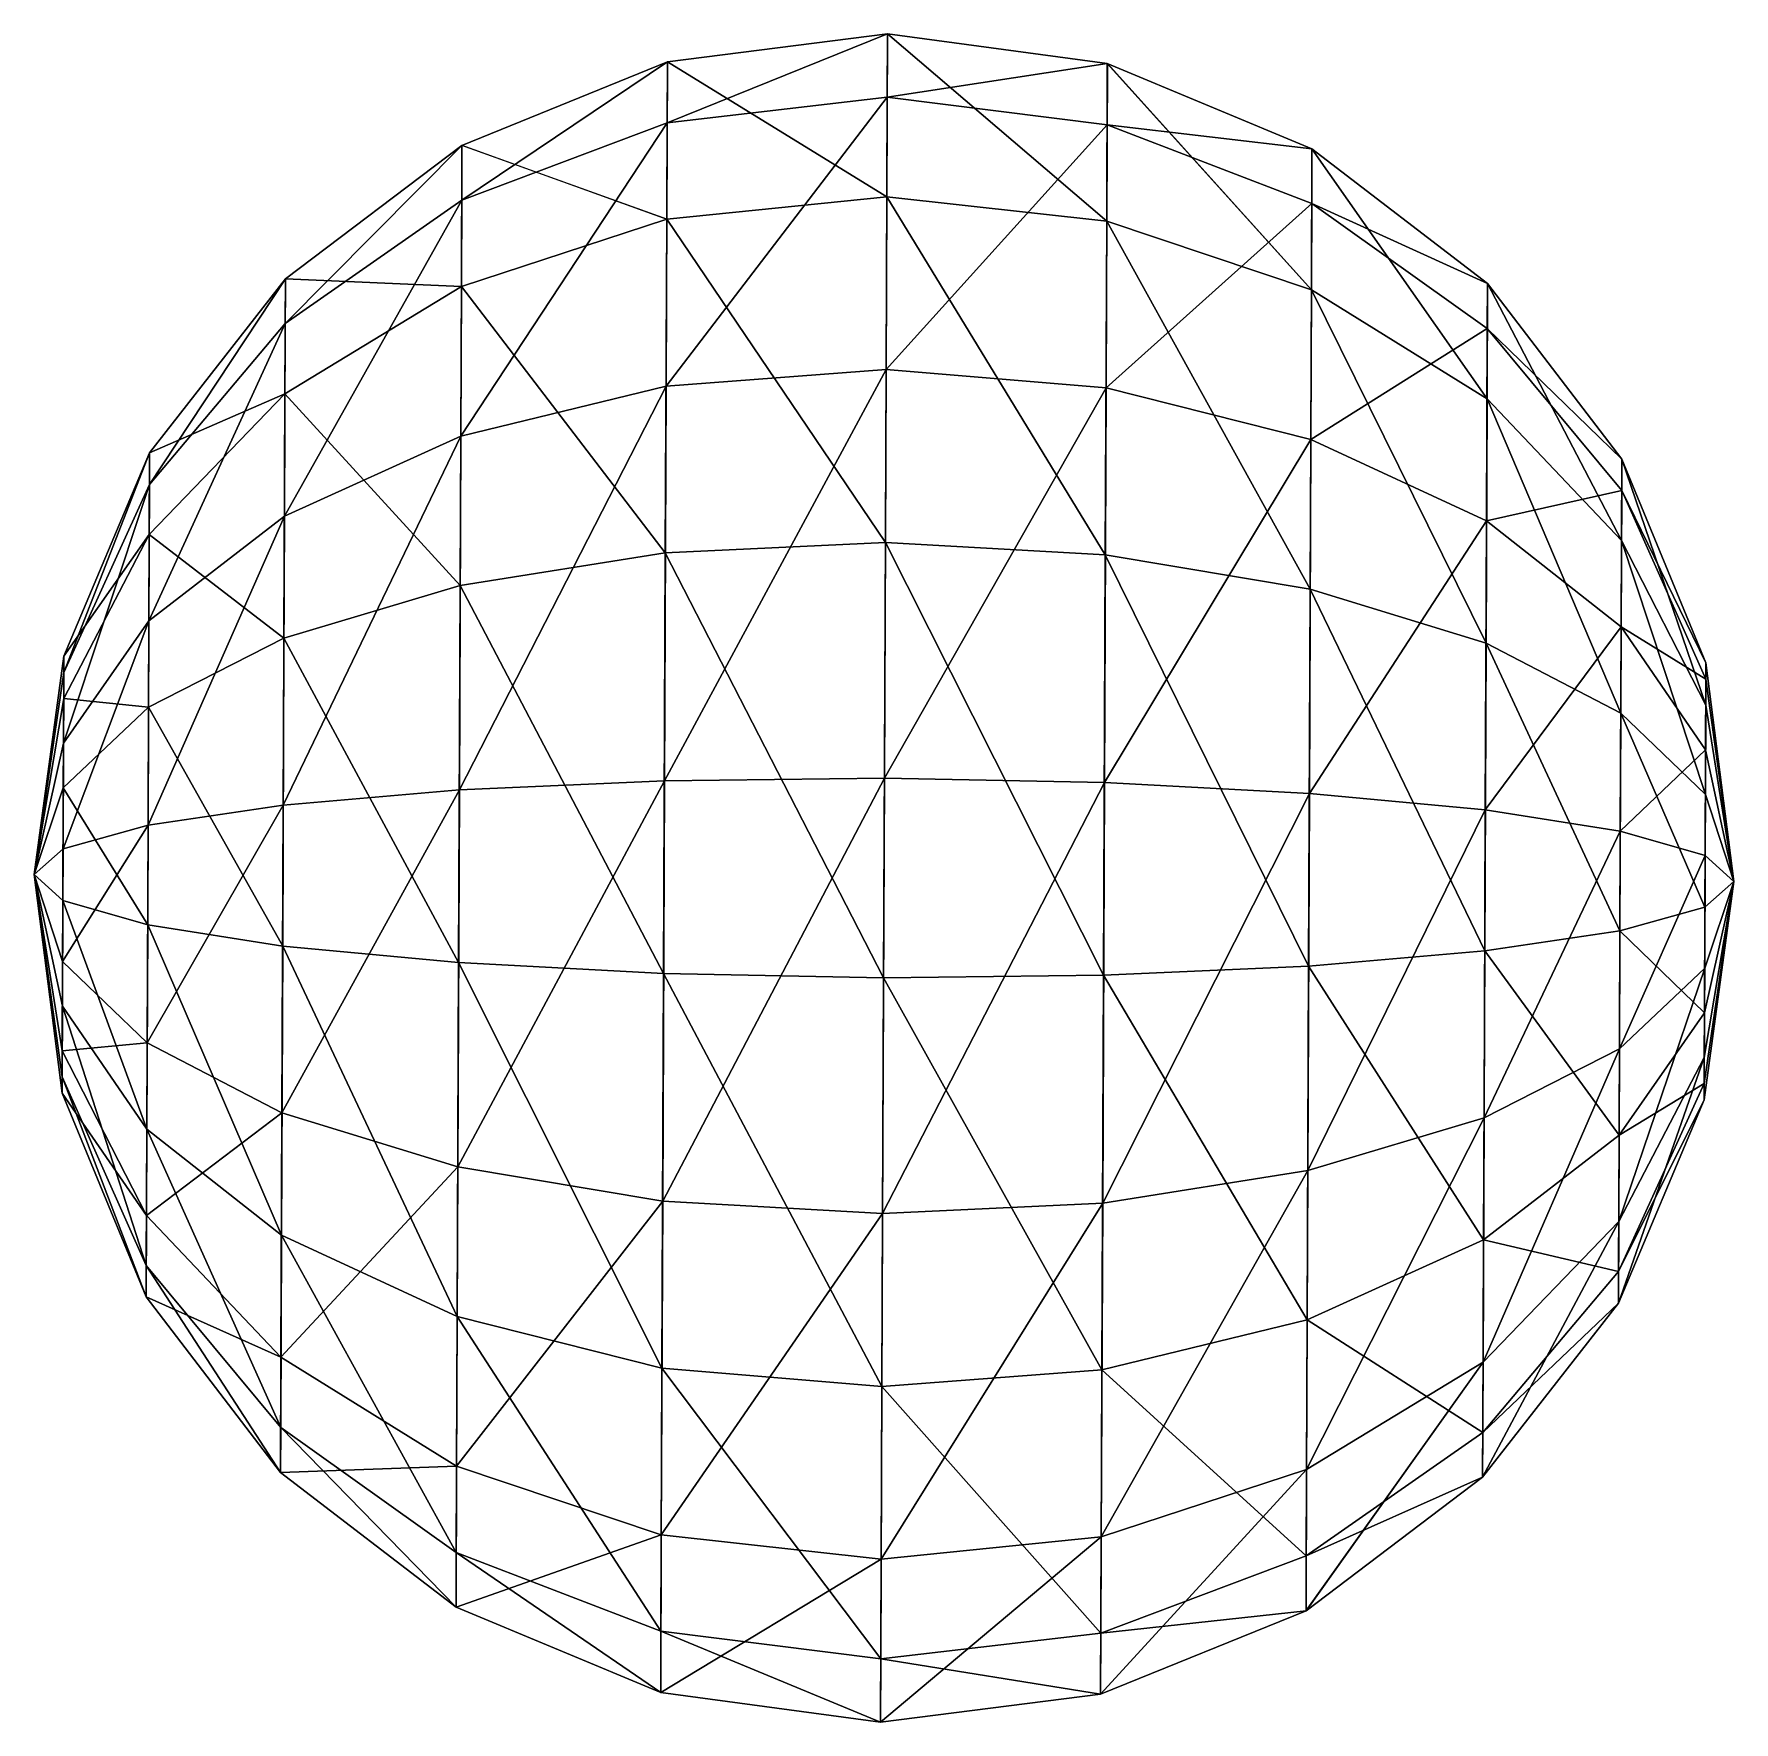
# Model space of a CAD drawing. Header units: metres. Extents: x -322 to 100, y -423 to 142.
# Drawn here: x 40 to 100, y 80.9 to 140.5 of the extents above; entities that cross this region are included whole.
import ezdxf

# ---------------------------------------------------------------- set-up
doc = ezdxf.new("R2010")
doc.units = ezdxf.units.M

msp = doc.modelspace()

# ---------------------------------------------------------------- linework, layer by layer
for points in [[(70.100494, 140.53249, -748.0766), (62.331833, 139.54909, -747.95667), (62.323017, 137.39368, -733.1123), (62.323116, 137.39378, -733.1122)], [(70.100494, 140.53249, -748.0766), (62.323017, 137.39368, -733.1123), (70.09137, 138.30104, -732.7086), (70.09147, 138.30115, -732.7085)], [(70.076965, 134.78104, -762.5014), (62.331833, 139.54909, -747.95667), (70.100494, 140.53249, -748.0766), (70.10059, 140.5326, -748.0765)], [(77.83812, 133.9301, -761.88995), (70.076965, 134.78104, -762.5014), (70.100494, 140.53249, -748.0766), (70.10059, 140.5326, -748.0765)], [(77.86085, 139.48557, -747.95667), (70.100494, 140.53249, -748.0766), (70.09137, 138.30104, -732.7086), (70.09147, 138.30115, -732.7085)], [(77.83812, 133.9301, -761.88995), (70.100494, 140.53249, -748.0766), (77.86085, 139.48557, -747.95667), (77.86095, 139.48567, -747.95654)], [(62.331833, 139.54909, -747.95667), (55.08429, 136.6024, -747.60504), (55.076385, 134.66992, -734.29596), (55.076485, 134.67003, -734.29584)], [(62.331833, 139.54909, -747.95667), (55.076385, 134.66992, -734.29596), (62.323017, 137.39368, -733.1123), (62.323116, 137.39378, -733.1122)], [(62.30911, 133.99362, -761.88995), (55.08429, 136.6024, -747.60504), (62.331833, 139.54909, -747.95667), (62.331932, 139.5492, -747.95654)], [(70.076965, 134.78104, -762.5014), (62.30911, 133.99362, -761.88995), (62.331833, 139.54909, -747.95667), (62.331932, 139.5492, -747.95654)], [(77.86085, 139.48557, -747.95667), (70.09137, 138.30104, -732.7086), (77.85203, 137.33015, -733.1123), (77.85213, 137.33026, -733.1122)], [(85.06367, 131.4988, -760.0972), (77.83812, 133.9301, -761.88995), (77.86085, 139.48557, -747.95667), (77.86095, 139.48567, -747.95654)], [(85.084045, 136.47969, -747.60504), (77.86085, 139.48557, -747.95667), (77.85203, 137.33015, -733.1123), (77.85213, 137.33026, -733.1122)], [(85.06367, 131.4988, -760.0972), (77.86085, 139.48557, -747.95667), (85.084045, 136.47969, -747.60504), (85.084145, 136.4798, -747.6049)], [(70.09137, 138.30104, -732.7086), (62.323017, 137.39368, -733.1123), (62.28502, 128.10495, -721.3345), (62.28512, 128.10506, -721.33435)], [(70.09137, 138.30104, -732.7086), (62.28502, 128.10495, -721.3345), (70.05203, 128.68463, -720.5153), (70.05213, 128.68474, -720.5152)], [(77.85203, 137.33015, -733.1123), (70.09137, 138.30104, -732.7086), (70.05203, 128.68463, -720.5153), (70.05213, 128.68474, -720.5152)], [(62.323017, 137.39368, -733.1123), (55.076385, 134.66992, -734.29596), (55.04232, 126.34186, -723.7362), (55.04242, 126.34196, -723.7361)], [(62.323017, 137.39368, -733.1123), (55.04232, 126.34186, -723.7362), (62.28502, 128.10495, -721.3345), (62.28512, 128.10506, -721.33435)], [(77.85203, 137.33015, -733.1123), (70.05203, 128.68463, -720.5153), (77.81403, 128.04141, -721.3345), (77.81413, 128.04152, -721.33435)], [(85.07614, 134.5472, -734.29596), (77.85203, 137.33015, -733.1123), (77.81403, 128.04141, -721.3345), (77.81413, 128.04152, -721.33435)], [(85.084045, 136.47969, -747.60504), (77.85203, 137.33015, -733.1123), (85.07614, 134.5472, -734.29596), (85.07624, 134.5473, -734.29584)], [(55.08429, 136.6024, -747.60504), (48.851772, 131.89323, -747.0456), (48.845314, 130.31537, -736.17883), (48.845413, 130.31548, -736.1787)], [(55.08429, 136.6024, -747.60504), (48.845314, 130.31537, -736.17883), (55.076385, 134.66992, -734.29596), (55.076485, 134.67003, -734.29584)], [(55.063915, 131.6215, -760.0972), (48.851772, 131.89323, -747.0456), (55.08429, 136.6024, -747.60504), (55.08439, 136.60251, -747.6049)], [(62.30911, 133.99362, -761.88995), (55.063915, 131.6215, -760.0972), (55.08429, 136.6024, -747.60504), (55.08439, 136.60251, -747.6049)], [(91.261185, 127.6528, -757.2455), (85.06367, 131.4988, -760.0972), (85.084045, 136.47969, -747.60504), (85.084145, 136.4798, -747.6049)], [(91.277824, 131.71968, -747.0456), (85.084045, 136.47969, -747.60504), (85.07614, 134.5472, -734.29596), (85.07624, 134.5473, -734.29584)], [(91.261185, 127.6528, -757.2455), (85.084045, 136.47969, -747.60504), (91.277824, 131.71968, -747.0456), (91.27792, 131.71979, -747.0455)], [(55.076385, 134.66992, -734.29596), (48.845314, 130.31537, -736.17883), (48.8175, 123.51553, -727.5568), (48.8176, 123.51563, -727.5567)], [(55.076385, 134.66992, -734.29596), (48.8175, 123.51553, -727.5568), (55.04232, 126.34186, -723.7362), (55.04242, 126.34196, -723.7361)], [(70.02709, 122.58781, -772.1179), (62.30911, 133.99362, -761.88995), (70.076965, 134.78104, -762.5014), (70.077065, 134.78114, -762.5013)], [(77.78994, 122.15234, -771.1788), (70.02709, 122.58781, -772.1179), (70.076965, 134.78104, -762.5014), (70.077065, 134.78114, -762.5013)], [(70.076965, 134.78104, -762.5014), (70.076965, 134.78104, -762.5014), (70.02709, 122.58781, -772.1179), (70.02719, 122.587906, -772.1178)], [(77.78994, 122.15234, -771.1788), (70.076965, 134.78104, -762.5014), (77.83812, 133.9301, -761.88995), (77.83822, 133.9302, -761.88983)], [(85.07614, 134.5472, -734.29596), (77.81403, 128.04141, -721.3345), (85.04207, 126.21914, -723.7362), (85.04217, 126.21924, -723.7361)], [(91.27137, 130.14182, -736.17883), (85.07614, 134.5472, -734.29596), (85.04207, 126.21914, -723.7362), (85.04217, 126.21924, -723.7361)], [(91.277824, 131.71968, -747.0456), (85.07614, 134.5472, -734.29596), (91.27137, 130.14182, -736.17883), (91.27147, 130.14192, -736.1787)], [(62.26093, 122.215866, -771.1788), (55.063915, 131.6215, -760.0972), (62.30911, 133.99362, -761.88995), (62.309208, 133.99373, -761.88983)], [(70.02709, 122.58781, -772.1179), (62.26093, 122.215866, -771.1788), (62.30911, 133.99362, -761.88995), (62.309208, 133.99373, -761.88983)], [(62.30911, 133.99362, -761.88995), (62.30911, 133.99362, -761.88995), (62.26093, 122.215866, -771.1788), (62.26103, 122.215965, -771.17865)], [(85.02047, 120.93914, -768.42535), (77.78994, 122.15234, -771.1788), (77.83812, 133.9301, -761.88995), (77.83822, 133.9302, -761.88983)], [(77.83812, 133.9301, -761.88995), (77.83812, 133.9301, -761.88995), (77.78994, 122.15234, -771.1788), (77.79004, 122.15244, -771.17865)], [(85.02047, 120.93914, -768.42535), (77.83812, 133.9301, -761.88995), (85.06367, 131.4988, -760.0972), (85.06377, 131.4989, -760.0971)], [(48.851772, 131.89323, -747.0456), (44.059013, 125.7425, -746.3166), (44.05445, 124.62678, -738.6326), (44.05455, 124.62688, -738.6325)], [(48.851772, 131.89323, -747.0456), (44.05445, 124.62678, -738.6326), (48.845314, 130.31537, -736.17883), (48.845413, 130.31548, -736.1787)], [(48.835136, 127.82635, -757.2455), (44.059013, 125.7425, -746.3166), (48.851772, 131.89323, -747.0456), (48.85187, 131.89334, -747.0455)], [(55.063915, 131.6215, -760.0972), (48.835136, 127.82635, -757.2455), (48.851772, 131.89323, -747.0456), (48.85187, 131.89334, -747.0455)], [(55.02072, 121.06186, -768.42535), (48.835136, 127.82635, -757.2455), (55.063915, 131.6215, -760.0972), (55.064014, 131.62161, -760.0971)], [(62.26093, 122.215866, -771.1788), (55.02072, 121.06186, -768.42535), (55.063915, 131.6215, -760.0972), (55.064014, 131.62161, -760.0971)], [(55.063915, 131.6215, -760.0972), (55.063915, 131.6215, -760.0972), (55.02072, 121.06186, -768.42535), (55.02082, 121.06196, -768.42523)], [(91.22592, 119.03088, -764.04535), (85.02047, 120.93914, -768.42535), (85.06367, 131.4988, -760.0972), (85.06377, 131.4989, -760.0971)], [(85.06367, 131.4988, -760.0972), (85.06367, 131.4988, -760.0972), (85.02047, 120.93914, -768.42535), (85.02057, 120.93924, -768.42523)], [(91.22592, 119.03088, -764.04535), (85.06367, 131.4988, -760.0972), (91.261185, 127.6528, -757.2455), (91.261284, 127.6529, -757.24536)], [(96.00834, 122.65423, -753.529), (91.261185, 127.6528, -757.2455), (91.277824, 131.71968, -747.0456), (91.27792, 131.71979, -747.0455)], [(96.0201, 125.529945, -746.3166), (91.277824, 131.71968, -747.0456), (91.27137, 130.14182, -736.17883), (91.27147, 130.14192, -736.1787)], [(96.00834, 122.65423, -753.529), (91.277824, 131.71968, -747.0456), (96.0201, 125.529945, -746.3166), (96.0202, 125.530045, -746.31647)], [(48.845314, 130.31537, -736.17883), (44.05445, 124.62678, -738.6326), (44.034782, 119.81857, -732.53595), (44.03488, 119.81867, -732.5358)], [(48.845314, 130.31537, -736.17883), (44.034782, 119.81857, -732.53595), (48.8175, 123.51553, -727.5568), (48.8176, 123.51563, -727.5567)], [(91.27137, 130.14182, -736.17883), (85.04207, 126.21914, -723.7362), (91.24355, 123.34198, -727.5568), (91.24365, 123.34208, -727.5567)], [(96.01554, 124.41423, -738.6326), (91.27137, 130.14182, -736.17883), (91.24355, 123.34198, -727.5568), (91.24365, 123.34208, -727.5567)], [(96.0201, 125.529945, -746.3166), (91.27137, 130.14182, -736.17883), (96.01554, 124.41423, -738.6326), (96.01564, 124.41433, -738.6325)], [(70.05203, 128.68463, -720.5153), (62.28502, 128.10495, -721.3345), (62.228024, 114.171776, -715.779), (62.228123, 114.171875, -715.7789)], [(70.05203, 128.68463, -720.5153), (62.228024, 114.171776, -715.779), (69.99302, 114.25996, -714.7638), (69.99312, 114.260056, -714.7637)], [(77.81403, 128.04141, -721.3345), (70.05203, 128.68463, -720.5153), (69.99302, 114.25996, -714.7638), (69.99312, 114.260056, -714.7637)], [(48.799866, 119.20443, -764.04535), (44.04725, 122.866776, -753.529), (48.835136, 127.82635, -757.2455), (48.835236, 127.82645, -757.24536)], [(48.835136, 127.82635, -757.2455), (44.04725, 122.866776, -753.529), (44.059013, 125.7425, -746.3166), (44.059113, 125.7426, -746.31647)], [(55.02072, 121.06186, -768.42535), (48.799866, 119.20443, -764.04535), (48.835136, 127.82635, -757.2455), (48.835236, 127.82645, -757.24536)], [(48.835136, 127.82635, -757.2455), (48.835136, 127.82635, -757.2455), (48.799866, 119.20443, -764.04535), (48.799965, 119.20453, -764.0452)], [(62.28502, 128.10495, -721.3345), (55.04232, 126.34186, -723.7362), (54.99122, 113.849724, -718.75525), (54.991318, 113.84982, -718.7551)], [(62.28502, 128.10495, -721.3345), (54.99122, 113.849724, -718.75525), (62.228024, 114.171776, -715.779), (62.228123, 114.171875, -715.7789)], [(77.81403, 128.04141, -721.3345), (69.99302, 114.25996, -714.7638), (77.757034, 114.10825, -715.779), (77.75713, 114.10835, -715.7789)], [(85.04207, 126.21914, -723.7362), (77.81403, 128.04141, -721.3345), (77.757034, 114.10825, -715.779), (77.75713, 114.10835, -715.7789)], [(95.9834, 116.55761, -758.3372), (91.22592, 119.03088, -764.04535), (91.261185, 127.6528, -757.2455), (91.261284, 127.6529, -757.24536)], [(91.261185, 127.6528, -757.2455), (91.261185, 127.6528, -757.2455), (91.22592, 119.03088, -764.04535), (91.22602, 119.03098, -764.0452)], [(95.9834, 116.55761, -758.3372), (91.261185, 127.6528, -757.2455), (96.00834, 122.65423, -753.529), (96.00844, 122.65433, -753.5289)], [(55.04232, 126.34186, -723.7362), (48.8175, 123.51553, -727.5568), (48.77578, 113.31575, -723.4899), (48.77588, 113.31585, -723.4898)], [(55.04232, 126.34186, -723.7362), (48.77578, 113.31575, -723.4899), (54.99122, 113.849724, -718.75525), (54.991318, 113.84982, -718.7551)], [(85.04207, 126.21914, -723.7362), (77.757034, 114.10825, -715.779), (84.99097, 113.727005, -718.75525), (84.991066, 113.727104, -718.7551)], [(91.24355, 123.34198, -727.5568), (85.04207, 126.21914, -723.7362), (84.99097, 113.727005, -718.75525), (84.991066, 113.727104, -718.7551)], [(44.059013, 125.7425, -746.3166), (41.03263, 118.56937, -745.46765), (41.03027, 117.99183, -741.4901), (41.03037, 117.99193, -741.49)], [(44.059013, 125.7425, -746.3166), (41.03027, 117.99183, -741.4901), (44.05445, 124.62678, -738.6326), (44.05455, 124.62688, -738.6325)], [(44.04725, 122.866776, -753.529), (41.03263, 118.56937, -745.46765), (44.059013, 125.7425, -746.3166), (44.059113, 125.7426, -746.31647)], [(98.981606, 116.84372, -749.20105), (96.00834, 122.65423, -753.529), (96.0201, 125.529945, -746.3166), (96.0202, 125.530045, -746.31647)], [(98.98769, 118.3323, -745.46765), (96.0201, 125.529945, -746.3166), (96.01554, 124.41423, -738.6326), (96.01564, 124.41433, -738.6325)], [(98.981606, 116.84372, -749.20105), (96.0201, 125.529945, -746.3166), (98.98769, 118.3323, -745.46765), (98.98779, 118.3324, -745.4675)], [(44.05445, 124.62678, -738.6326), (41.03027, 117.99183, -741.4901), (41.02009, 115.50292, -738.3342), (41.020187, 115.50302, -738.3341)], [(44.05445, 124.62678, -738.6326), (41.02009, 115.50292, -738.3342), (44.034782, 119.81857, -732.53595), (44.03488, 119.81867, -732.5358)], [(96.01554, 124.41423, -738.6326), (91.24355, 123.34198, -727.5568), (95.99587, 119.60602, -732.53595), (95.99597, 119.60612, -732.5358)], [(98.98534, 117.75476, -741.4901), (96.01554, 124.41423, -738.6326), (95.99587, 119.60602, -732.53595), (95.99597, 119.60612, -732.5358)], [(98.98769, 118.3323, -745.46765), (96.01554, 124.41423, -738.6326), (98.98534, 117.75476, -741.4901), (98.985435, 117.75486, -741.49)], [(48.8175, 123.51553, -727.5568), (44.034782, 119.81857, -732.53595), (44.00528, 112.60624, -729.6602), (44.00538, 112.60634, -729.6601)], [(48.8175, 123.51553, -727.5568), (44.00528, 112.60624, -729.6602), (48.77578, 113.31575, -723.4899), (48.77588, 113.31585, -723.4898)], [(91.24355, 123.34198, -727.5568), (84.99097, 113.727005, -718.75525), (91.20183, 113.1422, -723.4899), (91.20193, 113.142296, -723.4898)], [(95.99587, 119.60602, -732.53595), (91.24355, 123.34198, -727.5568), (91.20183, 113.1422, -723.4899), (91.20193, 113.142296, -723.4898)], [(44.02231, 116.770164, -758.3372), (41.026543, 117.08079, -749.20105), (44.04725, 122.866776, -753.529), (44.047348, 122.866875, -753.5289)], [(44.04725, 122.866776, -753.529), (41.026543, 117.08079, -749.20105), (41.03263, 118.56937, -745.46765), (41.03273, 118.569466, -745.4675)], [(48.799866, 119.20443, -764.04535), (44.02231, 116.770164, -758.3372), (44.04725, 122.866776, -753.529), (44.047348, 122.866875, -753.5289)], [(44.04725, 122.866776, -753.529), (44.04725, 122.866776, -753.529), (44.02231, 116.770164, -758.3372), (44.022408, 116.77026, -758.3371)], [(69.964226, 107.219955, -774.34937), (62.26093, 122.215866, -771.1788), (70.02709, 122.58781, -772.1179), (70.02719, 122.587906, -772.1178)], [(77.72922, 107.308136, -773.33417), (69.964226, 107.219955, -774.34937), (70.02709, 122.58781, -772.1179), (70.02719, 122.587906, -772.1178)], [(77.72922, 107.308136, -773.33417), (70.02709, 122.58781, -772.1179), (77.78994, 122.15234, -771.1788), (77.79004, 122.15244, -771.17865)], [(98.9687, 113.687874, -751.69), (95.9834, 116.55761, -758.3372), (96.00834, 122.65423, -753.529), (96.00844, 122.65433, -753.5289)], [(96.00834, 122.65423, -753.529), (96.00834, 122.65423, -753.529), (95.9834, 116.55761, -758.3372), (95.9835, 116.55771, -758.3371)], [(98.9687, 113.687874, -751.69), (96.00834, 122.65423, -753.529), (98.981606, 116.84372, -749.20105), (98.981705, 116.84382, -749.2009)], [(62.200207, 107.37166, -773.33417), (55.02072, 121.06186, -768.42535), (62.26093, 122.215866, -771.1788), (62.26103, 122.215965, -771.17865)], [(69.964226, 107.219955, -774.34937), (62.200207, 107.37166, -773.33417), (62.26093, 122.215866, -771.1788), (62.26103, 122.215965, -771.17865)], [(84.966034, 107.63019, -770.35785), (77.72922, 107.308136, -773.33417), (77.78994, 122.15234, -771.1788), (77.79004, 122.15244, -771.17865)], [(84.966034, 107.63019, -770.35785), (77.78994, 122.15234, -771.1788), (85.02047, 120.93914, -768.42535), (85.02057, 120.93924, -768.42523)], [(54.966278, 107.75291, -770.3579), (48.799866, 119.20443, -764.04535), (55.02072, 121.06186, -768.42535), (55.02082, 121.06196, -768.42523)], [(62.200207, 107.37166, -773.33417), (54.966278, 107.75291, -770.3579), (55.02072, 121.06186, -768.42535), (55.02082, 121.06196, -768.42523)], [(91.181465, 108.16417, -765.6232), (84.966034, 107.63019, -770.35785), (85.02047, 120.93914, -768.42535), (85.02057, 120.93924, -768.42523)], [(91.181465, 108.16417, -765.6232), (85.02047, 120.93914, -768.42535), (91.22592, 119.03088, -764.04535), (91.22602, 119.03098, -764.0452)], [(44.034782, 119.81857, -732.53595), (41.02009, 115.50292, -738.3342), (41.004818, 111.76954, -736.84564), (41.004917, 111.76964, -736.8455)], [(44.034782, 119.81857, -732.53595), (41.004818, 111.76954, -736.84564), (44.00528, 112.60624, -729.6602), (44.00538, 112.60634, -729.6601)], [(95.99587, 119.60602, -732.53595), (91.20183, 113.1422, -723.4899), (95.96637, 112.393684, -729.6602), (95.96647, 112.39378, -729.6601)], [(98.97515, 115.26585, -738.3342), (95.99587, 119.60602, -732.53595), (95.96637, 112.393684, -729.6602), (95.96647, 112.39378, -729.6601)], [(98.98534, 117.75476, -741.4901), (95.99587, 119.60602, -732.53595), (98.97515, 115.26585, -738.3342), (98.97525, 115.265945, -738.3341)], [(48.755417, 108.337715, -765.6232), (44.02231, 116.770164, -758.3372), (48.799866, 119.20443, -764.04535), (48.799965, 119.20453, -764.0452)], [(54.966278, 107.75291, -770.3579), (48.755417, 108.337715, -765.6232), (48.799866, 119.20443, -764.04535), (48.799965, 119.20453, -764.0452)], [(95.951965, 108.87368, -759.45294), (91.181465, 108.16417, -765.6232), (91.22592, 119.03088, -764.04535), (91.22602, 119.03098, -764.0452)], [(95.951965, 108.87368, -759.45294), (91.22592, 119.03088, -764.04535), (95.9834, 116.55761, -758.3372), (95.9835, 116.55771, -758.3371)], [(41.026543, 117.08079, -749.20105), (39.978874, 110.86268, -744.5566), (41.03263, 118.56937, -745.46765), (41.03273, 118.569466, -745.4675)], [(41.03263, 118.56937, -745.46765), (39.978874, 110.86268, -744.5566), (41.03027, 117.99183, -741.4901), (41.03037, 117.99193, -741.49)], [(99.97837, 110.61724, -744.5566), (98.981606, 116.84372, -749.20105), (98.98769, 118.3323, -745.46765), (98.98779, 118.3324, -745.4675)], [(99.97837, 110.61724, -744.5566), (98.98769, 118.3323, -745.46765), (98.98534, 117.75476, -741.4901), (98.985435, 117.75486, -741.49)], [(41.03027, 117.99183, -741.4901), (39.978874, 110.86268, -744.5566), (41.02009, 115.50292, -738.3342), (41.020187, 115.50302, -738.3341)], [(99.97837, 110.61724, -744.5566), (98.98534, 117.75476, -741.4901), (98.97515, 115.26585, -738.3342), (98.97525, 115.265945, -738.3341)], [(41.013634, 113.92494, -751.69), (39.978874, 110.86268, -744.5566), (41.026543, 117.08079, -749.20105), (41.02664, 117.08089, -749.2009)], [(44.02231, 116.770164, -758.3372), (41.013634, 113.92494, -751.69), (41.026543, 117.08079, -749.20105), (41.02664, 117.08089, -749.2009)], [(43.990875, 109.086235, -759.45294), (41.013634, 113.92494, -751.69), (44.02231, 116.770164, -758.3372), (44.022408, 116.77026, -758.3371)], [(48.755417, 108.337715, -765.6232), (43.990875, 109.086235, -759.45294), (44.02231, 116.770164, -758.3372), (44.022408, 116.77026, -758.3371)], [(98.95242, 109.71038, -752.2675), (95.951965, 108.87368, -759.45294), (95.9834, 116.55761, -758.3372), (95.9835, 116.55771, -758.3371)], [(98.95242, 109.71038, -752.2675), (95.9834, 116.55761, -758.3372), (98.9687, 113.687874, -751.69), (98.968796, 113.68797, -751.6899)], [(99.97837, 110.61724, -744.5566), (98.9687, 113.687874, -751.69), (98.981606, 116.84372, -749.20105), (98.981705, 116.84382, -749.2009)], [(98.981606, 116.84372, -749.20105), (98.981606, 116.84372, -749.20105), (98.9687, 113.687874, -751.69), (98.968796, 113.68797, -751.6899)], [(41.02009, 115.50292, -738.3342), (39.978874, 110.86268, -744.5566), (41.004818, 111.76954, -736.84564), (41.004917, 111.76964, -736.8455)], [(98.97515, 115.26585, -738.3342), (95.96637, 112.393684, -729.6602), (98.959885, 111.53246, -736.84564), (98.959984, 111.53256, -736.8455)], [(99.97837, 110.61724, -744.5566), (98.97515, 115.26585, -738.3342), (98.959885, 111.53246, -736.84564), (98.959984, 111.53256, -736.8455)], [(62.228024, 114.171776, -715.779), (54.99122, 113.849724, -718.75525), (54.936775, 100.54078, -720.6878), (54.936874, 100.54088, -720.6877)], [(62.228024, 114.171776, -715.779), (54.936775, 100.54078, -720.6878), (62.1673, 99.327576, -717.9344), (62.1674, 99.327675, -717.93427)], [(69.99302, 114.25996, -714.7638), (62.228024, 114.171776, -715.779), (62.1673, 99.327576, -717.9344), (62.1674, 99.327675, -717.93427)], [(69.99302, 114.25996, -714.7638), (62.1673, 99.327576, -717.9344), (69.93016, 98.892105, -716.99524), (69.93026, 98.892204, -716.9951)], [(77.757034, 114.10825, -715.779), (69.99302, 114.25996, -714.7638), (69.93016, 98.892105, -716.99524), (69.93026, 98.892204, -716.9951)], [(77.757034, 114.10825, -715.779), (69.93016, 98.892105, -716.99524), (77.69631, 99.26405, -717.9344), (77.69641, 99.26415, -717.93427)], [(84.99097, 113.727005, -718.75525), (77.757034, 114.10825, -715.779), (77.69631, 99.26405, -717.9344), (77.69641, 99.26415, -717.93427)], [(40.997364, 109.94746, -752.2675), (39.978874, 110.86268, -744.5566), (41.013634, 113.92494, -751.69), (41.013733, 113.92504, -751.6899)], [(43.990875, 109.086235, -759.45294), (40.997364, 109.94746, -752.2675), (41.013634, 113.92494, -751.69), (41.013733, 113.92504, -751.6899)], [(54.99122, 113.849724, -718.75525), (48.77578, 113.31575, -723.4899), (48.731327, 102.449036, -725.0678), (48.731426, 102.449135, -725.0677)], [(54.99122, 113.849724, -718.75525), (48.731327, 102.449036, -725.0678), (54.936775, 100.54078, -720.6878), (54.936874, 100.54088, -720.6877)], [(84.99097, 113.727005, -718.75525), (77.69631, 99.26405, -717.9344), (84.93652, 100.41806, -720.6878), (84.93662, 100.41816, -720.6877)], [(91.20183, 113.1422, -723.4899), (84.99097, 113.727005, -718.75525), (84.93652, 100.41806, -720.6878), (84.93662, 100.41816, -720.6877)], [(99.97837, 110.61724, -744.5566), (98.95242, 109.71038, -752.2675), (98.9687, 113.687874, -751.69), (98.968796, 113.68797, -751.6899)], [(48.77578, 113.31575, -723.4899), (44.00528, 112.60624, -729.6602), (43.973846, 104.92231, -730.77594), (43.973946, 104.92241, -730.7758)], [(48.77578, 113.31575, -723.4899), (43.973846, 104.92231, -730.77594), (48.731327, 102.449036, -725.0678), (48.731426, 102.449135, -725.0677)], [(91.20183, 113.1422, -723.4899), (84.93652, 100.41806, -720.6878), (91.15738, 102.27549, -725.0678), (91.15748, 102.27559, -725.0677)], [(95.96637, 112.393684, -729.6602), (91.20183, 113.1422, -723.4899), (91.15738, 102.27549, -725.0678), (91.15748, 102.27559, -725.0677)], [(44.00528, 112.60624, -729.6602), (41.004818, 111.76954, -736.84564), (40.98855, 107.792046, -737.42316), (40.988647, 107.792145, -737.42303)], [(44.00528, 112.60624, -729.6602), (40.98855, 107.792046, -737.42316), (43.973846, 104.92231, -730.77594), (43.973946, 104.92241, -730.7758)], [(95.96637, 112.393684, -729.6602), (91.15738, 102.27549, -725.0678), (95.93494, 104.709755, -730.77594), (95.935036, 104.709854, -730.7758)], [(98.959885, 111.53246, -736.84564), (95.96637, 112.393684, -729.6602), (95.93494, 104.709755, -730.77594), (95.935036, 104.709854, -730.7758)], [(41.004818, 111.76954, -736.84564), (39.978874, 110.86268, -744.5566), (40.98855, 107.792046, -737.42316), (40.988647, 107.792145, -737.42303)], [(98.959885, 111.53246, -736.84564), (95.93494, 104.709755, -730.77594), (98.94361, 107.55497, -737.42316), (98.94371, 107.55507, -737.42303)], [(99.97837, 110.61724, -744.5566), (98.959885, 111.53246, -736.84564), (98.94361, 107.55497, -737.42316), (98.94371, 107.55507, -737.42303)], [(40.98855, 107.792046, -737.42316), (39.978874, 110.86268, -744.5566), (40.97564, 104.63621, -739.9121), (40.97574, 104.63631, -739.912)], [(40.97564, 104.63621, -739.9121), (39.978874, 110.86268, -744.5566), (40.96955, 103.14762, -743.6455), (40.96965, 103.14772, -743.6454)], [(40.96955, 103.14762, -743.6455), (39.978874, 110.86268, -744.5566), (40.971912, 103.72517, -747.62305), (40.97201, 103.725266, -747.6229)], [(40.971912, 103.72517, -747.62305), (39.978874, 110.86268, -744.5566), (40.982094, 106.21407, -750.77893), (40.982193, 106.21417, -750.7788)], [(40.982094, 106.21407, -750.77893), (39.978874, 110.86268, -744.5566), (40.997364, 109.94746, -752.2675), (40.997463, 109.947556, -752.2674)], [(99.97837, 110.61724, -744.5566), (98.9307, 104.39913, -739.9121), (98.924614, 102.910545, -743.6455), (98.92471, 102.910645, -743.6454)], [(99.97837, 110.61724, -744.5566), (98.924614, 102.910545, -743.6455), (98.92697, 103.48809, -747.62305), (98.92707, 103.48819, -747.6229)], [(99.97837, 110.61724, -744.5566), (98.92697, 103.48809, -747.62305), (98.93716, 105.977, -750.77893), (98.937256, 105.9771, -750.7788)], [(99.97837, 110.61724, -744.5566), (98.94361, 107.55497, -737.42316), (98.9307, 104.39913, -739.9121), (98.9308, 104.39923, -739.912)], [(99.97837, 110.61724, -744.5566), (98.93716, 105.977, -750.77893), (98.95242, 109.71038, -752.2675), (98.95252, 109.71048, -752.2674)], [(43.961372, 101.8739, -756.5772), (40.982094, 106.21407, -750.77893), (40.997364, 109.94746, -752.2675), (40.997463, 109.947556, -752.2674)], [(43.961372, 101.8739, -756.5772), (40.997364, 109.94746, -752.2675), (43.990875, 109.086235, -759.45294), (43.990974, 109.086334, -759.4528)], [(98.93716, 105.977, -750.77893), (95.951965, 108.87368, -759.45294), (98.95242, 109.71038, -752.2675), (98.95252, 109.71048, -752.2674)], [(48.71369, 98.13794, -761.55634), (43.961372, 101.8739, -756.5772), (43.990875, 109.086235, -759.45294), (43.990974, 109.086334, -759.4528)], [(48.71369, 98.13794, -761.55634), (43.990875, 109.086235, -759.45294), (48.755417, 108.337715, -765.6232), (48.755516, 108.337814, -765.6231)], [(95.92246, 101.66135, -756.5772), (91.181465, 108.16417, -765.6232), (95.951965, 108.87368, -759.45294), (95.952065, 108.87378, -759.4528)], [(98.93716, 105.977, -750.77893), (95.92246, 101.66135, -756.5772), (95.951965, 108.87368, -759.45294), (95.952065, 108.87378, -759.4528)], [(54.915176, 95.26077, -765.37695), (48.71369, 98.13794, -761.55634), (48.755417, 108.337715, -765.6232), (48.755516, 108.337814, -765.6231)], [(54.915176, 95.26077, -765.37695), (48.755417, 108.337715, -765.6232), (54.966278, 107.75291, -770.3579), (54.966377, 107.753006, -770.3578)], [(91.13974, 97.964386, -761.55634), (84.966034, 107.63019, -770.35785), (91.181465, 108.16417, -765.6232), (91.181564, 108.16427, -765.6231)], [(95.92246, 101.66135, -756.5772), (91.13974, 97.964386, -761.55634), (91.181465, 108.16417, -765.6232), (91.181564, 108.16427, -765.6231)], [(43.973846, 104.92231, -730.77594), (40.98855, 107.792046, -737.42316), (40.97564, 104.63621, -739.9121), (40.97574, 104.63631, -739.912)], [(62.14321, 93.4385, -767.7787), (54.915176, 95.26077, -765.37695), (54.966278, 107.75291, -770.3579), (54.966377, 107.753006, -770.3578)], [(62.14321, 93.4385, -767.7787), (54.966278, 107.75291, -770.3579), (62.200207, 107.37166, -773.33417), (62.200306, 107.37176, -773.33405)], [(84.91493, 95.13806, -765.37695), (77.72922, 107.308136, -773.33417), (84.966034, 107.63019, -770.35785), (84.96613, 107.63029, -770.3577)], [(91.13974, 97.964386, -761.55634), (84.91493, 95.13806, -765.37695), (84.966034, 107.63019, -770.35785), (84.96613, 107.63029, -770.3577)], [(98.94361, 107.55497, -737.42316), (95.93494, 104.709755, -730.77594), (95.909996, 98.61314, -735.58417), (95.910095, 98.613235, -735.58405)], [(98.94361, 107.55497, -737.42316), (95.909996, 98.61314, -735.58417), (98.9307, 104.39913, -739.9121), (98.9308, 104.39923, -739.912)], [(69.90522, 92.79529, -768.59784), (62.14321, 93.4385, -767.7787), (62.200207, 107.37166, -773.33417), (62.200306, 107.37176, -773.33405)], [(69.90522, 92.79529, -768.59784), (62.200207, 107.37166, -773.33417), (69.964226, 107.219955, -774.34937), (69.964325, 107.220055, -774.34924)], [(77.672226, 93.37498, -767.7787), (69.90522, 92.79529, -768.59784), (69.964226, 107.219955, -774.34937), (69.964325, 107.220055, -774.34924)], [(77.672226, 93.37498, -767.7787), (69.964226, 107.219955, -774.34937), (77.72922, 107.308136, -773.33417), (77.72932, 107.308235, -773.33405)], [(84.91493, 95.13806, -765.37695), (77.672226, 93.37498, -767.7787), (77.72922, 107.308136, -773.33417), (77.72932, 107.308235, -773.33405)], [(43.941704, 97.0657, -750.4805), (40.971912, 103.72517, -747.62305), (40.982094, 106.21407, -750.77893), (40.982193, 106.21417, -750.7788)], [(43.941704, 97.0657, -750.4805), (40.982094, 106.21407, -750.77893), (43.961372, 101.8739, -756.5772), (43.96147, 101.874, -756.5771)], [(98.92697, 103.48809, -747.62305), (95.92246, 101.66135, -756.5772), (98.93716, 105.977, -750.77893), (98.937256, 105.9771, -750.7788)], [(43.948906, 98.82569, -735.58417), (40.97564, 104.63621, -739.9121), (40.96955, 103.14762, -743.6455), (40.96965, 103.14772, -743.6454)], [(43.973846, 104.92231, -730.77594), (40.97564, 104.63621, -739.9121), (43.948906, 98.82569, -735.58417), (43.949005, 98.82579, -735.58405)], [(48.731327, 102.449036, -725.0678), (43.973846, 104.92231, -730.77594), (43.948906, 98.82569, -735.58417), (43.949005, 98.82579, -735.58405)], [(95.93494, 104.709755, -730.77594), (91.15738, 102.27549, -725.0678), (91.12211, 93.653564, -731.8677), (91.12221, 93.65366, -731.86755)], [(95.93494, 104.709755, -730.77594), (91.12211, 93.653564, -731.8677), (95.909996, 98.61314, -735.58417), (95.910095, 98.613235, -735.58405)], [(98.9307, 104.39913, -739.9121), (95.909996, 98.61314, -735.58417), (95.89823, 95.73742, -742.7966), (95.89833, 95.73752, -742.79645)], [(98.9307, 104.39913, -739.9121), (95.89823, 95.73742, -742.7966), (98.924614, 102.910545, -743.6455), (98.92471, 102.910645, -743.6454)], [(43.93714, 95.949974, -742.7966), (40.96955, 103.14762, -743.6455), (40.971912, 103.72517, -747.62305), (40.97201, 103.725266, -747.6229)], [(43.93714, 95.949974, -742.7966), (40.971912, 103.72517, -747.62305), (43.941704, 97.0657, -750.4805), (43.941803, 97.065796, -750.4804)], [(98.924614, 102.910545, -743.6455), (95.902794, 96.85314, -750.4805), (98.92697, 103.48809, -747.62305), (98.92707, 103.48819, -747.6229)], [(98.92697, 103.48809, -747.62305), (95.902794, 96.85314, -750.4805), (95.92246, 101.66135, -756.5772), (95.92256, 101.661446, -756.5771)], [(43.948906, 98.82569, -735.58417), (40.96955, 103.14762, -743.6455), (43.93714, 95.949974, -742.7966), (43.93724, 95.95007, -742.79645)], [(98.924614, 102.910545, -743.6455), (95.89823, 95.73742, -742.7966), (95.902794, 96.85314, -750.4805), (95.90289, 96.85324, -750.4804)], [(48.731327, 102.449036, -725.0678), (43.948906, 98.82569, -735.58417), (48.696056, 93.82712, -731.8677), (48.696156, 93.82722, -731.86755)], [(54.936775, 100.54078, -720.6878), (48.731327, 102.449036, -725.0678), (48.696056, 93.82712, -731.8677), (48.696156, 93.82722, -731.86755)], [(91.15738, 102.27549, -725.0678), (84.93652, 100.41806, -720.6878), (84.89333, 89.858406, -729.0159), (84.89343, 89.858505, -729.0158)], [(91.15738, 102.27549, -725.0678), (84.89333, 89.858406, -729.0159), (91.12211, 93.653564, -731.8677), (91.12221, 93.65366, -731.86755)], [(48.685875, 91.338104, -752.9343), (43.941704, 97.0657, -750.4805), (43.961372, 101.8739, -756.5772), (43.96147, 101.874, -756.5771)], [(48.685875, 91.338104, -752.9343), (43.961372, 101.8739, -756.5772), (48.71369, 98.13794, -761.55634), (48.71379, 98.13804, -761.5562)], [(95.902794, 96.85314, -750.4805), (91.13974, 97.964386, -761.55634), (95.92246, 101.66135, -756.5772), (95.92256, 101.661446, -756.5771)], [(54.936775, 100.54078, -720.6878), (48.696056, 93.82712, -731.8677), (54.89358, 89.981125, -729.0159), (54.89368, 89.981224, -729.0158)], [(62.1673, 99.327576, -717.9344), (54.936775, 100.54078, -720.6878), (54.89358, 89.981125, -729.0159), (54.89368, 89.981224, -729.0158)], [(84.93652, 100.41806, -720.6878), (77.69631, 99.26405, -717.9344), (77.64813, 87.4863, -727.2232), (77.64823, 87.4864, -727.2231)], [(84.93652, 100.41806, -720.6878), (77.64813, 87.4863, -727.2232), (84.89333, 89.858406, -729.0159), (84.89343, 89.858505, -729.0158)], [(62.1673, 99.327576, -717.9344), (54.89358, 89.981125, -729.0159), (62.11912, 87.54982, -727.2232), (62.11922, 87.54992, -727.2231)], [(69.93016, 98.892105, -716.99524), (62.1673, 99.327576, -717.9344), (62.11912, 87.54982, -727.2232), (62.11922, 87.54992, -727.2231)], [(77.69631, 99.26405, -717.9344), (69.93016, 98.892105, -716.99524), (69.88028, 86.698875, -726.61176), (69.88038, 86.698975, -726.61163)], [(77.69631, 99.26405, -717.9344), (69.88028, 86.698875, -726.61176), (77.64813, 87.4863, -727.2232), (77.64823, 87.4864, -727.2231)], [(48.696056, 93.82712, -731.8677), (43.948906, 98.82569, -735.58417), (43.93714, 95.949974, -742.7966), (43.93724, 95.95007, -742.79645)], [(69.93016, 98.892105, -716.99524), (62.11912, 87.54982, -727.2232), (69.88028, 86.698875, -726.61176), (69.88038, 86.698975, -726.61163)], [(95.909996, 98.61314, -735.58417), (91.12211, 93.653564, -731.8677), (91.10547, 89.586685, -742.06757), (91.10557, 89.586784, -742.06744)], [(95.909996, 98.61314, -735.58417), (91.10547, 89.586685, -742.06757), (95.89823, 95.73742, -742.7966), (95.89833, 95.73752, -742.79645)], [(54.88111, 86.932724, -754.8172), (48.685875, 91.338104, -752.9343), (48.71369, 98.13794, -761.55634), (48.71379, 98.13804, -761.5562)], [(54.88111, 86.932724, -754.8172), (48.71369, 98.13794, -761.55634), (54.915176, 95.26077, -765.37695), (54.915276, 95.26087, -765.37683)], [(91.11193, 91.16456, -752.9343), (84.91493, 95.13806, -765.37695), (91.13974, 97.964386, -761.55634), (91.13984, 97.964485, -761.5562)], [(95.902794, 96.85314, -750.4805), (91.11193, 91.16456, -752.9343), (91.13974, 97.964386, -761.55634), (91.13984, 97.964485, -761.5562)], [(48.67942, 89.76024, -742.06757), (43.93714, 95.949974, -742.7966), (43.941704, 97.0657, -750.4805), (43.941803, 97.065796, -750.4804)], [(48.67942, 89.76024, -742.06757), (43.941704, 97.0657, -750.4805), (48.685875, 91.338104, -752.9343), (48.685974, 91.3382, -752.9342)], [(95.89823, 95.73742, -742.7966), (91.11193, 91.16456, -752.9343), (95.902794, 96.85314, -750.4805), (95.90289, 96.85324, -750.4804)], [(48.696056, 93.82712, -731.8677), (43.93714, 95.949974, -742.7966), (48.67942, 89.76024, -742.06757), (48.67952, 89.76034, -742.06744)], [(95.89823, 95.73742, -742.7966), (91.10547, 89.586685, -742.06757), (91.11193, 91.16456, -752.9343), (91.11203, 91.16466, -752.9342)], [(62.105213, 84.149765, -756.00085), (54.88111, 86.932724, -754.8172), (54.915176, 95.26077, -765.37695), (54.915276, 95.26087, -765.37683)], [(62.105213, 84.149765, -756.00085), (54.915176, 95.26077, -765.37695), (62.14321, 93.4385, -767.7787), (62.14331, 93.4386, -767.77856)], [(84.88086, 86.810005, -754.8172), (77.672226, 93.37498, -767.7787), (84.91493, 95.13806, -765.37695), (84.91503, 95.13816, -765.37683)], [(91.11193, 91.16456, -752.9343), (84.88086, 86.810005, -754.8172), (84.91493, 95.13806, -765.37695), (84.91503, 95.13816, -765.37683)], [(54.89358, 89.981125, -729.0159), (48.696056, 93.82712, -731.8677), (48.67942, 89.76024, -742.06757), (48.67952, 89.76034, -742.06744)], [(91.12211, 93.653564, -731.8677), (84.89333, 89.858406, -729.0159), (84.872955, 84.87752, -741.5081), (84.873055, 84.87762, -741.508)], [(91.12211, 93.653564, -731.8677), (84.872955, 84.87752, -741.5081), (91.10547, 89.586685, -742.06757), (91.10557, 89.586784, -742.06744)], [(69.86588, 83.17888, -756.40454), (62.105213, 84.149765, -756.00085), (62.14321, 93.4385, -767.7787), (62.14331, 93.4386, -767.77856)], [(69.86588, 83.17888, -756.40454), (62.14321, 93.4385, -767.7787), (69.90522, 92.79529, -768.59784), (69.90532, 92.79539, -768.5977)], [(77.63423, 84.086235, -756.00085), (69.90522, 92.79529, -768.59784), (77.672226, 93.37498, -767.7787), (77.672325, 93.37508, -767.77856)], [(84.88086, 86.810005, -754.8172), (77.63423, 84.086235, -756.00085), (77.672226, 93.37498, -767.7787), (77.672325, 93.37508, -767.77856)], [(77.63423, 84.086235, -756.00085), (69.86588, 83.17888, -756.40454), (69.90522, 92.79529, -768.59784), (69.90532, 92.79539, -768.5977)], [(54.873207, 85.00024, -741.5081), (48.67942, 89.76024, -742.06757), (48.685875, 91.338104, -752.9343), (48.685974, 91.3382, -752.9342)], [(54.873207, 85.00024, -741.5081), (48.685875, 91.338104, -752.9343), (54.88111, 86.932724, -754.8172), (54.88121, 86.93282, -754.8171)], [(91.10547, 89.586685, -742.06757), (84.88086, 86.810005, -754.8172), (91.11193, 91.16456, -752.9343), (91.11203, 91.16466, -752.9342)], [(54.89358, 89.981125, -729.0159), (48.67942, 89.76024, -742.06757), (54.873207, 85.00024, -741.5081), (54.873306, 85.000336, -741.508)], [(62.11912, 87.54982, -727.2232), (54.89358, 89.981125, -729.0159), (54.873207, 85.00024, -741.5081), (54.873306, 85.000336, -741.508)], [(84.89333, 89.858406, -729.0159), (77.64813, 87.4863, -727.2232), (77.62541, 81.93083, -741.1565), (77.62551, 81.93093, -741.1564)], [(84.89333, 89.858406, -729.0159), (77.62541, 81.93083, -741.1565), (84.872955, 84.87752, -741.5081), (84.873055, 84.87762, -741.508)], [(91.10547, 89.586685, -742.06757), (84.872955, 84.87752, -741.5081), (84.88086, 86.810005, -754.8172), (84.88096, 86.810104, -754.8171)], [(62.11912, 87.54982, -727.2232), (54.873207, 85.00024, -741.5081), (62.096397, 81.994354, -741.1565), (62.096497, 81.99445, -741.1564)], [(69.88028, 86.698875, -726.61176), (62.11912, 87.54982, -727.2232), (62.096397, 81.994354, -741.1565), (62.096497, 81.99445, -741.1564)], [(77.64813, 87.4863, -727.2232), (69.88028, 86.698875, -726.61176), (69.85675, 80.94743, -741.03656), (69.85685, 80.94753, -741.03644)], [(77.64813, 87.4863, -727.2232), (69.85675, 80.94743, -741.03656), (77.62541, 81.93083, -741.1565), (77.62551, 81.93093, -741.1564)], [(62.096397, 81.994354, -741.1565), (54.873207, 85.00024, -741.5081), (54.88111, 86.932724, -754.8172), (54.88121, 86.93282, -754.8171)], [(62.096397, 81.994354, -741.1565), (54.88111, 86.932724, -754.8172), (62.105213, 84.149765, -756.00085), (62.105312, 84.149864, -756.00073)], [(69.88028, 86.698875, -726.61176), (62.096397, 81.994354, -741.1565), (69.85675, 80.94743, -741.03656), (69.85685, 80.94753, -741.03644)], [(84.872955, 84.87752, -741.5081), (77.63423, 84.086235, -756.00085), (84.88086, 86.810005, -754.8172), (84.88096, 86.810104, -754.8171)], [(84.872955, 84.87752, -741.5081), (77.62541, 81.93083, -741.1565), (77.63423, 84.086235, -756.00085), (77.63433, 84.086334, -756.00073)], [(69.85675, 80.94743, -741.03656), (62.096397, 81.994354, -741.1565), (62.105213, 84.149765, -756.00085), (62.105312, 84.149864, -756.00073)], [(69.85675, 80.94743, -741.03656), (62.105213, 84.149765, -756.00085), (69.86588, 83.17888, -756.40454), (69.86598, 83.17898, -756.4044)], [(77.62541, 81.93083, -741.1565), (69.86588, 83.17888, -756.40454), (77.63423, 84.086235, -756.00085), (77.63433, 84.086334, -756.00073)], [(77.62541, 81.93083, -741.1565), (69.85675, 80.94743, -741.03656), (69.86588, 83.17888, -756.40454), (69.86598, 83.17898, -756.4044)]]:
    msp.add_3dface(points)

doc.saveas('drawing.dxf')
